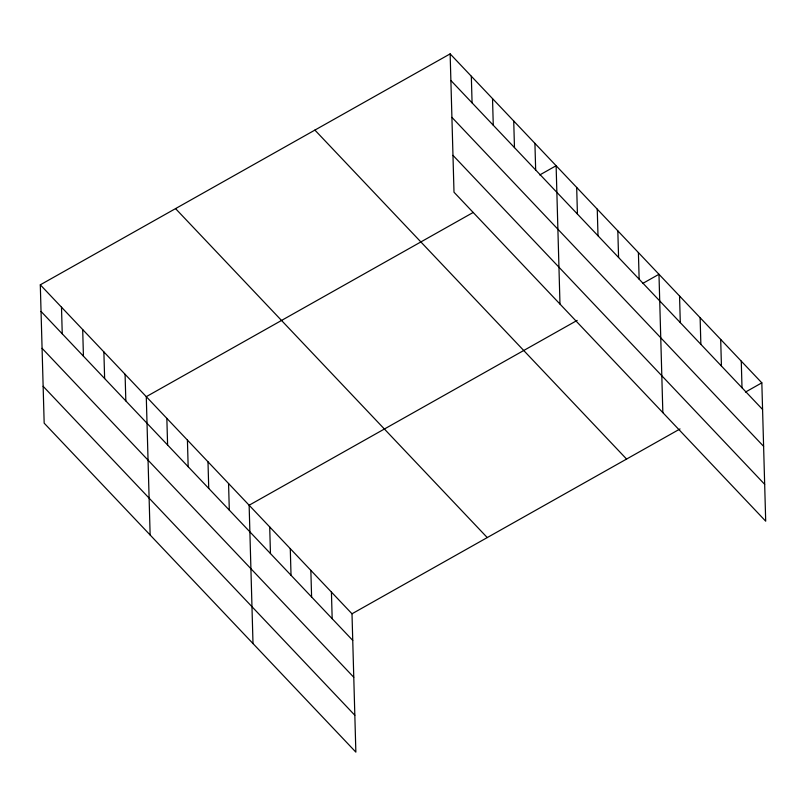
<?xml version="1.0" encoding="UTF-8"?>
<svg xmlns="http://www.w3.org/2000/svg" width="806" height="806" viewBox="0 0 806 806"><rect width="100%" height="100%" fill="white"/><g stroke="black" fill="none" stroke-linecap="round" stroke-linejoin="round"><path stroke-width="1.21" d="M40.3 284.82L352 613.789L355.859 752.119L44.169 423.16L40.3 284.82L450.141 53.881L761.831 382.84L765.7 521.18L454 192.211L450.141 53.881M473.223 212.441L146.279 396.673L150.138 535.003M539.758 174.952L556.12 165.734L559.979 304.064M577.177 320.385L249.135 505.231L253.003 643.561M642.614 283.51L658.976 274.282L662.844 412.622M352 613.789L680.032 428.943M745.479 392.069L761.831 382.84M450.886 80.499L762.577 409.468M451.914 117.364L763.604 446.333M452.972 155.346L764.672 484.315M314.894 130.088L626.584 459.057M175.547 208.613L487.247 537.572M41.046 311.438L352.746 640.407M42.073 348.303L353.774 677.272M43.131 386.286L354.831 715.254M741.268 361.128L742.004 387.757M720.695 339.417L721.43 366.045M700.122 317.705L700.867 344.333M679.549 295.993L680.294 322.622M638.402 252.57L639.148 279.198M617.829 230.859L618.575 257.487M597.256 209.157L598.002 235.775M576.683 187.445L577.428 214.064M534.922 143.357L535.668 169.975M513.724 120.991L514.47 147.609M492.526 98.624L493.272 125.242M471.329 76.248L472.074 102.866M331.427 592.078L332.173 618.696M310.854 570.366L311.6 596.984M290.281 548.654L291.026 575.272M269.708 526.943L270.453 553.561M228.561 483.519L229.307 510.138M207.998 461.808L208.734 488.426M187.425 440.096L188.161 466.714M166.852 418.385L167.598 445.003M125.081 374.296L125.827 400.914M103.883 351.93L104.629 378.548M82.696 329.563L83.431 356.181M61.498 307.187L62.243 333.805"/></g></svg>
